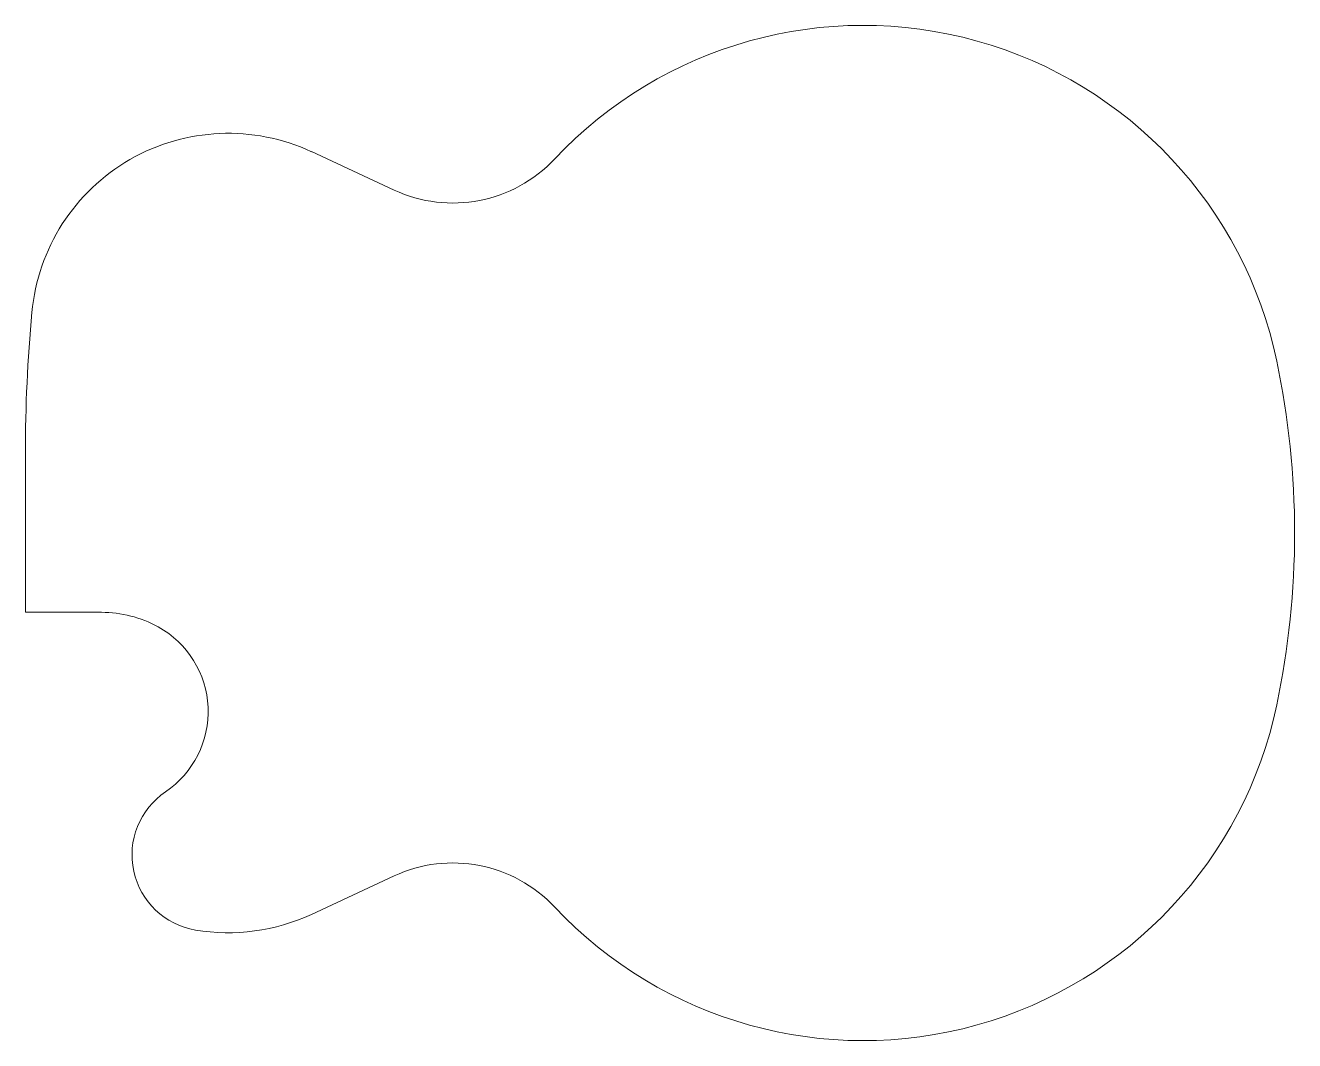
# Model space of a CAD drawing. Header units: inches. Extents: x 1 to 21, y 0.5 to 16.5.
import ezdxf

# ---------------------------------------------------------------- set-up
doc = ezdxf.new("R2010")
doc.units = ezdxf.units.IN
doc.header["$MEASUREMENT"] = 0
doc.layers.add('VISIBLE', color=7, linetype='Continuous', lineweight=0)

msp = doc.modelspace()

# ---------------------------------------------------------------- linework, layer by layer
at = {"layer": 'VISIBLE'}
for p, q in [((5.507, 14.5), (6.809, 13.895)), ((1, 7.24), (1, 9.74)), ((2.2, 7.24), (1, 7.24)), ((6.809, 3.085), (5.507, 2.48))]:
    msp.add_line(p, q, dxfattribs=at)
for centre, radius, start, end in [((14.2, 9.829), 6.661, 11.8757, 136.8431), ((4.197, 11.682), 3.107, 65.0647, 174.7315), ((7.736, 15.89), 2.2, 245.0647, 316.8431), ((25.263, 9.74), 24.263, 174.7315, 180), ((7.831, 8.49), 13.169, 348.1243, 11.8757), ((2.2, 5.394), 1.846, 61.1101, 90), ((2.355, 5.675), 1.525, 304.0327, 61.1101), ((14.2, 7.151), 6.661, 223.1569, 348.1243), ((3.88, 3.416), 1.2, 124.0327, 260.4386), ((7.736, 1.09), 2.2, 43.1569, 114.9353), ((4.197, 5.297), 3.107, 260.4386, 294.9353)]:
    msp.add_arc(centre, radius, start, end, dxfattribs=at)

doc.saveas('drawing.dxf')
